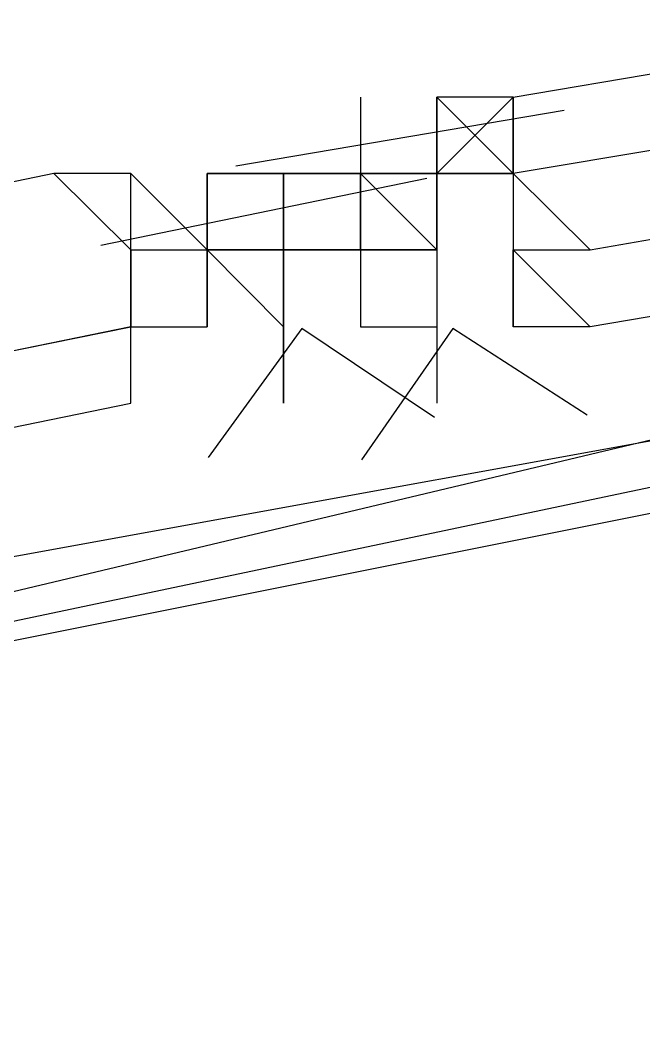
# Model space of a CAD drawing. Header units: feet. Extents: x -84 to 198, y -22 to 181.
# Drawn here: x 67.6074 to 67.7161, y 152.1226 to 152.2978 of the extents above; entities that cross this region are included whole.
import ezdxf

# ---------------------------------------------------------------- set-up
doc = ezdxf.new("R2010")
doc.units = ezdxf.units.FT
doc.layers.add('A-LINEA', color=7, linetype='CONTINUOUS')

msp = doc.modelspace()

# ---------------------------------------------------------------- linework, layer by layer
at = {"layer": 'A-LINEA'}
for p, q in [((67.6667, 152.2844), (67.6667, 152.2711)), ((67.6667, 152.2844), (67.6667, 152.2844)), ((67.6667, 152.2844), (67.6667, 152.2844)), ((67.6667, 152.2844), (67.6667, 152.2711)), ((67.6667, 152.2844), (67.6667, 152.2844)), ((67.6667, 152.2844), (67.6667, 152.2844)), ((67.68, 152.2844), (67.68, 152.2844)), ((67.68, 152.2844), (67.68, 152.2844)), ((67.68, 152.2711), (67.68, 152.2844)), ((67.6933, 152.2844), (67.68, 152.2844)), ((67.68, 152.2844), (67.6933, 152.2711)), ((67.68, 152.2844), (67.68, 152.2844)), ((67.68, 152.2844), (67.68, 152.2711)), ((67.68, 152.2844), (67.68, 152.2844)), ((67.68, 152.2844), (67.68, 152.2844)), ((67.68, 152.2844), (67.68, 152.2844)), ((67.68, 152.2844), (67.68, 152.2844)), ((67.68, 152.2711), (67.68, 152.2844)), ((67.6933, 152.2844), (67.68, 152.2844)), ((67.68, 152.2844), (67.6933, 152.2711)), ((67.68, 152.2844), (67.68, 152.2844)), ((67.68, 152.2844), (67.68, 152.2711)), ((67.68, 152.2844), (67.68, 152.2844)), ((67.68, 152.2844), (67.68, 152.2844)), ((67.6933, 152.2844), (67.6933, 152.2844)), ((67.6933, 152.2844), (67.6933, 152.2711)), ((67.6933, 152.2844), (67.6933, 152.2844)), ((67.6933, 152.2844), (67.6933, 152.2844)), ((67.6933, 152.2844), (67.6933, 152.2844)), ((67.6933, 152.2844), (67.6933, 152.2844)), ((67.6933, 152.2844), (67.6933, 152.2844)), ((67.6933, 152.2844), (67.6933, 152.2711)), ((67.6933, 152.2844), (67.6933, 152.2844)), ((67.6933, 152.2844), (67.6933, 152.2844)), ((67.6933, 152.2844), (67.6933, 152.2844)), ((67.6933, 152.2844), (67.6933, 152.2844)), ((67.645, 152.2724), (67.7022, 152.2821)), ((67.645, 152.2724), (67.7022, 152.2821)), ((67.6133, 152.2711), (67.6133, 152.2711)), ((67.6133, 152.2711), (67.6133, 152.2711)), ((67.6215, 152.2586), (67.6783, 152.2703)), ((67.6215, 152.2586), (67.6783, 152.2703)), ((67.6267, 152.2711), (67.6267, 152.2711)), ((67.6267, 152.2711), (67.6267, 152.2711)), ((67.6267, 152.2578), (67.6267, 152.2711)), ((67.6267, 152.2711), (67.6267, 152.2711)), ((67.6267, 152.2711), (67.6267, 152.2711)), ((67.6267, 152.2711), (67.6267, 152.2711)), ((67.6267, 152.2711), (67.6267, 152.2711)), ((67.6267, 152.2578), (67.6267, 152.2711)), ((67.6267, 152.2711), (67.6267, 152.2711)), ((67.6267, 152.2711), (67.64, 152.2578)), ((67.6267, 152.2711), (67.6267, 152.2711)), ((67.6267, 152.2711), (67.6267, 152.2711)), ((67.6267, 152.2711), (67.6267, 152.2711)), ((67.6267, 152.2711), (67.6267, 152.2711)), ((67.6267, 152.2711), (67.6267, 152.2711)), ((67.6267, 152.2711), (67.6267, 152.2711)), ((67.6267, 152.2711), (67.6267, 152.2711)), ((67.6267, 152.2711), (67.6267, 152.2711)), ((67.6267, 152.2711), (67.6267, 152.2711)), ((67.6267, 152.2711), (67.6267, 152.2711)), ((67.6267, 152.2578), (67.6267, 152.2711)), ((67.6267, 152.2711), (67.6267, 152.2711)), ((67.6267, 152.2711), (67.6267, 152.2711)), ((67.6267, 152.2711), (67.6267, 152.2711)), ((67.6267, 152.2711), (67.6267, 152.2711)), ((67.6267, 152.2578), (67.6267, 152.2711)), ((67.6267, 152.2711), (67.6267, 152.2711)), ((67.6267, 152.2711), (67.64, 152.2578)), ((67.6267, 152.2711), (67.6267, 152.2711)), ((67.6267, 152.2711), (67.6267, 152.2711)), ((67.6267, 152.2711), (67.6267, 152.2711)), ((67.6267, 152.2711), (67.6267, 152.2711)), ((67.6267, 152.2711), (67.6267, 152.2711)), ((67.6267, 152.2711), (67.6267, 152.2711)), ((67.6267, 152.2711), (67.6267, 152.2711)), ((67.6267, 152.2711), (67.6267, 152.2711)), ((67.6533, 152.2711), (67.64, 152.2711)), ((67.6533, 152.2711), (67.64, 152.2711)), ((67.6533, 152.2711), (67.64, 152.2711)), ((67.64, 152.2711), (67.64, 152.2711)), ((67.64, 152.2711), (67.64, 152.2711)), ((67.64, 152.2711), (67.64, 152.2711)), ((67.64, 152.2711), (67.6533, 152.2711)), ((67.64, 152.2711), (67.6533, 152.2711)), ((67.64, 152.2711), (67.64, 152.2711)), ((67.64, 152.2578), (67.64, 152.2711)), ((67.64, 152.2711), (67.64, 152.2711)), ((67.64, 152.2711), (67.64, 152.2711)), ((67.64, 152.2711), (67.64, 152.2711)), ((67.64, 152.2711), (67.64, 152.2711)), ((67.64, 152.2711), (67.64, 152.2711)), ((67.64, 152.2711), (67.64, 152.2711)), ((67.64, 152.2711), (67.64, 152.2711)), ((67.64, 152.2711), (67.6533, 152.2711)), ((67.64, 152.2711), (67.6533, 152.2711)), ((67.64, 152.2711), (67.64, 152.2711)), ((67.64, 152.2711), (67.64, 152.2711)), ((67.64, 152.2711), (67.64, 152.2711)), ((67.64, 152.2711), (67.64, 152.2711)), ((67.64, 152.2711), (67.64, 152.2711)), ((67.64, 152.2711), (67.64, 152.2711)), ((67.64, 152.2711), (67.64, 152.2578)), ((67.64, 152.2711), (67.64, 152.2578)), ((67.64, 152.2711), (67.64, 152.2711)), ((67.64, 152.2711), (67.64, 152.2711)), ((67.64, 152.2711), (67.64, 152.2711)), ((67.64, 152.2711), (67.64, 152.2578)), ((67.6533, 152.2711), (67.64, 152.2711)), ((67.6533, 152.2711), (67.64, 152.2711)), ((67.6533, 152.2711), (67.64, 152.2711)), ((67.6533, 152.2711), (67.64, 152.2711)), ((67.6533, 152.2711), (67.64, 152.2711)), ((67.6533, 152.2711), (67.64, 152.2711)), ((67.6533, 152.2711), (67.64, 152.2711)), ((67.64, 152.2711), (67.64, 152.2711)), ((67.64, 152.2711), (67.64, 152.2711)), ((67.64, 152.2711), (67.64, 152.2711)), ((67.64, 152.2711), (67.6533, 152.2711)), ((67.64, 152.2711), (67.6533, 152.2711)), ((67.64, 152.2711), (67.64, 152.2711)), ((67.64, 152.2578), (67.64, 152.2711)), ((67.64, 152.2711), (67.64, 152.2711)), ((67.64, 152.2711), (67.64, 152.2711)), ((67.64, 152.2711), (67.64, 152.2711)), ((67.64, 152.2711), (67.64, 152.2711)), ((67.64, 152.2711), (67.64, 152.2711)), ((67.64, 152.2711), (67.64, 152.2711)), ((67.64, 152.2711), (67.64, 152.2711)), ((67.64, 152.2711), (67.6533, 152.2711)), ((67.64, 152.2711), (67.6533, 152.2711)), ((67.64, 152.2711), (67.64, 152.2711)), ((67.64, 152.2711), (67.64, 152.2711)), ((67.64, 152.2711), (67.64, 152.2711)), ((67.64, 152.2711), (67.64, 152.2711)), ((67.64, 152.2711), (67.64, 152.2711)), ((67.64, 152.2711), (67.64, 152.2711)), ((67.64, 152.2711), (67.64, 152.2578)), ((67.64, 152.2711), (67.64, 152.2578)), ((67.64, 152.2711), (67.64, 152.2711)), ((67.64, 152.2711), (67.64, 152.2711)), ((67.64, 152.2711), (67.64, 152.2711)), ((67.64, 152.2711), (67.64, 152.2578)), ((67.6533, 152.2711), (67.64, 152.2711)), ((67.6533, 152.2711), (67.64, 152.2711)), ((67.6533, 152.2711), (67.64, 152.2711)), ((67.6533, 152.2711), (67.64, 152.2711)), ((67.6533, 152.2711), (67.6533, 152.2711)), ((67.6533, 152.2711), (67.6533, 152.2711)), ((67.6533, 152.2711), (67.6533, 152.2711)), ((67.6533, 152.2711), (67.6533, 152.2711)), ((67.6533, 152.2711), (67.6533, 152.2711)), ((67.6533, 152.2711), (67.6533, 152.2711)), ((67.6533, 152.2711), (67.6533, 152.2711)), ((67.6667, 152.2711), (67.6533, 152.2711)), ((67.6533, 152.2711), (67.6533, 152.2711)), ((67.6533, 152.2711), (67.6533, 152.2711)), ((67.6533, 152.2711), (67.6533, 152.2711)), ((67.6533, 152.2711), (67.6533, 152.2711)), ((67.6533, 152.2711), (67.6533, 152.2711)), ((67.6533, 152.2711), (67.6533, 152.2711)), ((67.6533, 152.2711), (67.6533, 152.2578)), ((67.6533, 152.2578), (67.6533, 152.2711)), ((67.6533, 152.2711), (67.6533, 152.2578)), ((67.6533, 152.2578), (67.6533, 152.2711)), ((67.6533, 152.2711), (67.6533, 152.2711)), ((67.6533, 152.2711), (67.6533, 152.2711)), ((67.6533, 152.2711), (67.6533, 152.2711)), ((67.6533, 152.2711), (67.6533, 152.2711)), ((67.6533, 152.2711), (67.6533, 152.2711)), ((67.6533, 152.2711), (67.6667, 152.2711)), ((67.6533, 152.2711), (67.6533, 152.2711)), ((67.6533, 152.2711), (67.6533, 152.2711)), ((67.6533, 152.2711), (67.6533, 152.2711)), ((67.6533, 152.2711), (67.6533, 152.2711)), ((67.6533, 152.2711), (67.6533, 152.2711)), ((67.6533, 152.2711), (67.6533, 152.2711)), ((67.6533, 152.2711), (67.6533, 152.2711)), ((67.6533, 152.2711), (67.6533, 152.2711)), ((67.6533, 152.2711), (67.6533, 152.2711)), ((67.6533, 152.2711), (67.6533, 152.2711)), ((67.6533, 152.2578), (67.6533, 152.2711)), ((67.6533, 152.2711), (67.6533, 152.2711)), ((67.6533, 152.2578), (67.6533, 152.2711)), ((67.6533, 152.2711), (67.6533, 152.2711)), ((67.6533, 152.2711), (67.6533, 152.2578)), ((67.6533, 152.2711), (67.6533, 152.2711)), ((67.6533, 152.2711), (67.6533, 152.2711)), ((67.6533, 152.2711), (67.6533, 152.2711)), ((67.6533, 152.2711), (67.6533, 152.2711)), ((67.6533, 152.2711), (67.6533, 152.2711)), ((67.6533, 152.2711), (67.6533, 152.2711)), ((67.6533, 152.2711), (67.6533, 152.2711)), ((67.6533, 152.2711), (67.6533, 152.2711)), ((67.6533, 152.2711), (67.6533, 152.2711)), ((67.6667, 152.2711), (67.6533, 152.2711)), ((67.6533, 152.2711), (67.6533, 152.2711)), ((67.6533, 152.2711), (67.6533, 152.2711)), ((67.6533, 152.2711), (67.6533, 152.2711)), ((67.6533, 152.2711), (67.6533, 152.2711)), ((67.6533, 152.2711), (67.6533, 152.2711)), ((67.6533, 152.2711), (67.6533, 152.2711)), ((67.6533, 152.2711), (67.6533, 152.2578)), ((67.6533, 152.2578), (67.6533, 152.2711)), ((67.6533, 152.2711), (67.6533, 152.2578)), ((67.6533, 152.2578), (67.6533, 152.2711)), ((67.6533, 152.2711), (67.6533, 152.2711)), ((67.6533, 152.2711), (67.6533, 152.2711)), ((67.6533, 152.2711), (67.6533, 152.2711)), ((67.6533, 152.2711), (67.6533, 152.2711)), ((67.6533, 152.2711), (67.6533, 152.2711)), ((67.6533, 152.2711), (67.6667, 152.2711)), ((67.6533, 152.2711), (67.6533, 152.2711)), ((67.6533, 152.2711), (67.6533, 152.2711)), ((67.6533, 152.2711), (67.6533, 152.2711)), ((67.6533, 152.2711), (67.6533, 152.2711)), ((67.6533, 152.2711), (67.6533, 152.2711)), ((67.6533, 152.2711), (67.6533, 152.2711)), ((67.6533, 152.2711), (67.6533, 152.2711)), ((67.6533, 152.2711), (67.6533, 152.2711)), ((67.6533, 152.2711), (67.6533, 152.2711)), ((67.6533, 152.2711), (67.6533, 152.2711)), ((67.6533, 152.2578), (67.6533, 152.2711)), ((67.6533, 152.2711), (67.6533, 152.2711)), ((67.6533, 152.2578), (67.6533, 152.2711)), ((67.6533, 152.2711), (67.6533, 152.2711)), ((67.6533, 152.2711), (67.6533, 152.2578)), ((67.6533, 152.2711), (67.6533, 152.2711)), ((67.6533, 152.2711), (67.6533, 152.2711)), ((67.6667, 152.2711), (67.6667, 152.2711)), ((67.6667, 152.2711), (67.6667, 152.2711)), ((67.6667, 152.2711), (67.6667, 152.2711)), ((67.6667, 152.2711), (67.6667, 152.2711)), ((67.6667, 152.2711), (67.6667, 152.2711)), ((67.6667, 152.2711), (67.6667, 152.2711)), ((67.68, 152.2578), (67.6667, 152.2711)), ((67.6667, 152.2711), (67.6667, 152.2711)), ((67.68, 152.2711), (67.6667, 152.2711)), ((67.6667, 152.2711), (67.6667, 152.2711)), ((67.6667, 152.2711), (67.6667, 152.2578)), ((67.6667, 152.2711), (67.6667, 152.2711)), ((67.6667, 152.2711), (67.6667, 152.2711)), ((67.6667, 152.2711), (67.6667, 152.2711)), ((67.6667, 152.2711), (67.6667, 152.2711)), ((67.6667, 152.2578), (67.6667, 152.2711)), ((67.6667, 152.2711), (67.6667, 152.2711)), ((67.6667, 152.2711), (67.6667, 152.2711)), ((67.6667, 152.2711), (67.6667, 152.2711)), ((67.68, 152.2711), (67.6667, 152.2711)), ((67.6667, 152.2711), (67.6667, 152.2711)), ((67.6667, 152.2711), (67.6667, 152.2578)), ((67.6667, 152.2711), (67.6667, 152.2711)), ((67.6667, 152.2711), (67.6667, 152.2711)), ((67.6667, 152.2711), (67.6667, 152.2711)), ((67.6667, 152.2711), (67.6667, 152.2711)), ((67.6667, 152.2711), (67.68, 152.2711)), ((67.6667, 152.2711), (67.6667, 152.2711)), ((67.6667, 152.2711), (67.6667, 152.2711)), ((67.6667, 152.2711), (67.6667, 152.2711)), ((67.6667, 152.2711), (67.6667, 152.2711)), ((67.6667, 152.2578), (67.6667, 152.2711)), ((67.6667, 152.2711), (67.6667, 152.2711)), ((67.6667, 152.2711), (67.6667, 152.2711)), ((67.6667, 152.2711), (67.6667, 152.2711)), ((67.6667, 152.2711), (67.6667, 152.2711)), ((67.6667, 152.2711), (67.6667, 152.2711)), ((67.6667, 152.2711), (67.6667, 152.2711)), ((67.6667, 152.2711), (67.6667, 152.2711)), ((67.6667, 152.2711), (67.6667, 152.2711)), ((67.6667, 152.2711), (67.6667, 152.2711)), ((67.6667, 152.2711), (67.6667, 152.2711)), ((67.6667, 152.2711), (67.6667, 152.2711)), ((67.6667, 152.2711), (67.6667, 152.2711)), ((67.6667, 152.2711), (67.6667, 152.2711)), ((67.6667, 152.2711), (67.6667, 152.2711)), ((67.6667, 152.2711), (67.6667, 152.2711)), ((67.6667, 152.2711), (67.6667, 152.2711)), ((67.6667, 152.2711), (67.6667, 152.2711)), ((67.6667, 152.2711), (67.6667, 152.2711)), ((67.6667, 152.2711), (67.6667, 152.2711)), ((67.6667, 152.2711), (67.6667, 152.2711)), ((67.6667, 152.2711), (67.6667, 152.2711)), ((67.6667, 152.2711), (67.6667, 152.2711)), ((67.6667, 152.2711), (67.6667, 152.2711)), ((67.6667, 152.2711), (67.6667, 152.2711)), ((67.6667, 152.2711), (67.6667, 152.2711)), ((67.6667, 152.2711), (67.6667, 152.2711)), ((67.6667, 152.2711), (67.6667, 152.2711)), ((67.6667, 152.2578), (67.6667, 152.2711)), ((67.6667, 152.2711), (67.6667, 152.2711)), ((67.6667, 152.2711), (67.6667, 152.2711)), ((67.6667, 152.2711), (67.6667, 152.2711)), ((67.6667, 152.2711), (67.6667, 152.2711)), ((67.6667, 152.2711), (67.6667, 152.2711)), ((67.6667, 152.2711), (67.6667, 152.2711)), ((67.68, 152.2578), (67.6667, 152.2711)), ((67.6667, 152.2711), (67.6667, 152.2711)), ((67.68, 152.2711), (67.6667, 152.2711)), ((67.6667, 152.2711), (67.6667, 152.2711)), ((67.6667, 152.2711), (67.6667, 152.2578)), ((67.6667, 152.2711), (67.6667, 152.2711)), ((67.6667, 152.2711), (67.6667, 152.2711)), ((67.6667, 152.2711), (67.6667, 152.2711)), ((67.6667, 152.2711), (67.6667, 152.2711)), ((67.6667, 152.2578), (67.6667, 152.2711)), ((67.6667, 152.2711), (67.6667, 152.2711)), ((67.6667, 152.2711), (67.6667, 152.2711)), ((67.6667, 152.2711), (67.6667, 152.2711)), ((67.68, 152.2711), (67.6667, 152.2711)), ((67.6667, 152.2711), (67.6667, 152.2711)), ((67.6667, 152.2711), (67.6667, 152.2578)), ((67.6667, 152.2711), (67.6667, 152.2711)), ((67.6667, 152.2711), (67.6667, 152.2711)), ((67.6667, 152.2711), (67.6667, 152.2711)), ((67.6667, 152.2711), (67.6667, 152.2711)), ((67.6667, 152.2711), (67.68, 152.2711)), ((67.6667, 152.2711), (67.6667, 152.2711)), ((67.6667, 152.2711), (67.6667, 152.2711)), ((67.6667, 152.2711), (67.6667, 152.2711)), ((67.6667, 152.2711), (67.6667, 152.2711)), ((67.6667, 152.2578), (67.6667, 152.2711)), ((67.6667, 152.2711), (67.6667, 152.2711)), ((67.6667, 152.2711), (67.6667, 152.2711)), ((67.6667, 152.2711), (67.6667, 152.2711)), ((67.6667, 152.2711), (67.6667, 152.2711)), ((67.6667, 152.2711), (67.6667, 152.2711)), ((67.6667, 152.2711), (67.6667, 152.2711)), ((67.6667, 152.2711), (67.6667, 152.2711)), ((67.6667, 152.2711), (67.6667, 152.2711)), ((67.6667, 152.2711), (67.6667, 152.2711)), ((67.6667, 152.2711), (67.6667, 152.2711)), ((67.6667, 152.2711), (67.6667, 152.2711)), ((67.6667, 152.2711), (67.6667, 152.2711)), ((67.6667, 152.2711), (67.6667, 152.2711)), ((67.6667, 152.2711), (67.6667, 152.2711)), ((67.6667, 152.2711), (67.6667, 152.2711)), ((67.6667, 152.2711), (67.6667, 152.2711)), ((67.6667, 152.2711), (67.6667, 152.2711)), ((67.6667, 152.2711), (67.6667, 152.2711)), ((67.6667, 152.2711), (67.6667, 152.2711)), ((67.6667, 152.2711), (67.6667, 152.2711)), ((67.6667, 152.2711), (67.6667, 152.2711)), ((67.6667, 152.2711), (67.6667, 152.2711)), ((67.6667, 152.2711), (67.6667, 152.2711)), ((67.6667, 152.2711), (67.6667, 152.2711)), ((67.6667, 152.2711), (67.6667, 152.2711)), ((67.6667, 152.2711), (67.6667, 152.2711)), ((67.6667, 152.2711), (67.6667, 152.2711)), ((67.6667, 152.2578), (67.6667, 152.2711)), ((67.6933, 152.2711), (67.68, 152.2711)), ((67.68, 152.2711), (67.68, 152.2711)), ((67.68, 152.2711), (67.68, 152.2711)), ((67.68, 152.2711), (67.68, 152.2711)), ((67.68, 152.2711), (67.68, 152.2711)), ((67.68, 152.2711), (67.68, 152.2711)), ((67.6933, 152.2711), (67.68, 152.2711)), ((67.68, 152.2711), (67.68, 152.2711)), ((67.68, 152.2711), (67.68, 152.2711)), ((67.68, 152.2711), (67.68, 152.2711)), ((67.68, 152.2711), (67.68, 152.2711)), ((67.68, 152.2711), (67.68, 152.2711)), ((67.68, 152.2711), (67.68, 152.2711)), ((67.68, 152.2711), (67.68, 152.2711)), ((67.68, 152.2711), (67.6933, 152.2711)), ((67.68, 152.2711), (67.68, 152.2711)), ((67.68, 152.2711), (67.68, 152.2711)), ((67.68, 152.2711), (67.6933, 152.2711)), ((67.68, 152.2711), (67.68, 152.2711)), ((67.68, 152.2711), (67.68, 152.2711)), ((67.68, 152.2711), (67.68, 152.2711)), ((67.68, 152.2711), (67.68, 152.2711)), ((67.68, 152.2711), (67.68, 152.2711)), ((67.68, 152.2711), (67.68, 152.2711)), ((67.68, 152.2711), (67.68, 152.2711)), ((67.68, 152.2711), (67.68, 152.2711)), ((67.68, 152.2711), (67.68, 152.2711)), ((67.68, 152.2711), (67.68, 152.2711)), ((67.68, 152.2711), (67.68, 152.2711)), ((67.68, 152.2711), (67.68, 152.2711)), ((67.68, 152.2711), (67.68, 152.2711)), ((67.68, 152.2711), (67.68, 152.2711)), ((67.68, 152.2578), (67.68, 152.2711)), ((67.6933, 152.2711), (67.68, 152.2711)), ((67.68, 152.2711), (67.68, 152.2711)), ((67.68, 152.2711), (67.68, 152.2711)), ((67.68, 152.2711), (67.68, 152.2711)), ((67.68, 152.2711), (67.68, 152.2711)), ((67.68, 152.2711), (67.68, 152.2711)), ((67.6933, 152.2711), (67.68, 152.2711)), ((67.68, 152.2711), (67.68, 152.2711)), ((67.68, 152.2711), (67.68, 152.2711)), ((67.68, 152.2711), (67.68, 152.2711)), ((67.68, 152.2711), (67.68, 152.2711)), ((67.68, 152.2711), (67.68, 152.2711)), ((67.68, 152.2711), (67.68, 152.2711)), ((67.68, 152.2711), (67.68, 152.2711)), ((67.68, 152.2711), (67.6933, 152.2711)), ((67.68, 152.2711), (67.68, 152.2711)), ((67.68, 152.2711), (67.68, 152.2711)), ((67.68, 152.2711), (67.6933, 152.2711)), ((67.68, 152.2711), (67.68, 152.2711)), ((67.68, 152.2711), (67.68, 152.2711)), ((67.68, 152.2711), (67.68, 152.2711)), ((67.68, 152.2711), (67.68, 152.2711)), ((67.68, 152.2711), (67.68, 152.2711)), ((67.68, 152.2711), (67.68, 152.2711)), ((67.68, 152.2711), (67.68, 152.2711)), ((67.68, 152.2711), (67.68, 152.2711)), ((67.68, 152.2711), (67.68, 152.2711)), ((67.68, 152.2711), (67.68, 152.2711)), ((67.68, 152.2711), (67.68, 152.2711)), ((67.68, 152.2711), (67.68, 152.2711)), ((67.68, 152.2711), (67.68, 152.2711)), ((67.68, 152.2711), (67.68, 152.2711)), ((67.68, 152.2578), (67.68, 152.2711)), ((67.6933, 152.2711), (67.6933, 152.2711)), ((67.6933, 152.2711), (67.6933, 152.2711)), ((67.6933, 152.2711), (67.6933, 152.2711)), ((67.6933, 152.2711), (67.6933, 152.2711)), ((67.6933, 152.2711), (67.6933, 152.2711)), ((67.6933, 152.2711), (67.6933, 152.2711)), ((67.6933, 152.2711), (67.6933, 152.2711)), ((67.6933, 152.2711), (67.6933, 152.2711)), ((67.6933, 152.2711), (67.6933, 152.2711)), ((67.6933, 152.2711), (67.6933, 152.2711)), ((67.6933, 152.2711), (67.6933, 152.2711)), ((67.6933, 152.2711), (67.6933, 152.2711)), ((67.6933, 152.2711), (67.6933, 152.2578)), ((67.6933, 152.2711), (67.6933, 152.2711)), ((67.6933, 152.2711), (67.6933, 152.2711)), ((67.6933, 152.2711), (67.6933, 152.2711)), ((67.6933, 152.2711), (67.6933, 152.2711)), ((67.6933, 152.2711), (67.6933, 152.2711)), ((67.6933, 152.2711), (67.6933, 152.2711)), ((67.6933, 152.2711), (67.6933, 152.2711)), ((67.6933, 152.2711), (67.6933, 152.2711)), ((67.6933, 152.2711), (67.6933, 152.2711)), ((67.6933, 152.2711), (67.6933, 152.2711)), ((67.6933, 152.2711), (67.6933, 152.2711)), ((67.6933, 152.2711), (67.6933, 152.2711)), ((67.6933, 152.2711), (67.6933, 152.2711)), ((67.6933, 152.2711), (67.6933, 152.2711)), ((67.6933, 152.2711), (67.6933, 152.2711)), ((67.6933, 152.2711), (67.6933, 152.2711)), ((67.6933, 152.2711), (67.6933, 152.2711)), ((67.6933, 152.2711), (67.6933, 152.2711)), ((67.6933, 152.2711), (67.6933, 152.2711)), ((67.6933, 152.2711), (67.6933, 152.2711)), ((67.6933, 152.2711), (67.6933, 152.2578)), ((67.6933, 152.2711), (67.6933, 152.2711)), ((67.6933, 152.2711), (67.6933, 152.2711)), ((67.6933, 152.2711), (67.6933, 152.2711)), ((67.6933, 152.2711), (67.6933, 152.2711)), ((67.6933, 152.2711), (67.6933, 152.2711)), ((67.6933, 152.2711), (67.6933, 152.2711)), ((67.6933, 152.2711), (67.6933, 152.2711)), ((67.6933, 152.2711), (67.6933, 152.2711)), ((67.6267, 152.2578), (67.6267, 152.2578)), ((67.6267, 152.2578), (67.6267, 152.2578)), ((67.6267, 152.2578), (67.6267, 152.2578)), ((67.6267, 152.2578), (67.6267, 152.2578)), ((67.6267, 152.2578), (67.6267, 152.2578)), ((67.6267, 152.2578), (67.6267, 152.2578)), ((67.6267, 152.2578), (67.6267, 152.2578)), ((67.6267, 152.2578), (67.64, 152.2578)), ((67.6267, 152.2578), (67.6267, 152.2578)), ((67.6267, 152.2578), (67.64, 152.2578)), ((67.6267, 152.2578), (67.6267, 152.2578)), ((67.6267, 152.2578), (67.6267, 152.2578)), ((67.6267, 152.2578), (67.6267, 152.2578)), ((67.6267, 152.2578), (67.6267, 152.2578)), ((67.6267, 152.2578), (67.6267, 152.2578)), ((67.6267, 152.2578), (67.6267, 152.2578)), ((67.6267, 152.2578), (67.6267, 152.2578)), ((67.6267, 152.2578), (67.6267, 152.2578)), ((67.6267, 152.2578), (67.6267, 152.2578)), ((67.6267, 152.2578), (67.6267, 152.2444)), ((67.6267, 152.2578), (67.6267, 152.2444)), ((67.6267, 152.2578), (67.6267, 152.2578)), ((67.6267, 152.2578), (67.6267, 152.2578)), ((67.6267, 152.2578), (67.6267, 152.2578)), ((67.6267, 152.2578), (67.6267, 152.2578)), ((67.6267, 152.2578), (67.6267, 152.2578)), ((67.6267, 152.2578), (67.6267, 152.2578)), ((67.6267, 152.2578), (67.6267, 152.2578)), ((67.6267, 152.2578), (67.6267, 152.2578)), ((67.6267, 152.2578), (67.6267, 152.2578)), ((67.6267, 152.2578), (67.6267, 152.2578)), ((67.6267, 152.2578), (67.6267, 152.2578)), ((67.6267, 152.2578), (67.6267, 152.2578)), ((67.6267, 152.2578), (67.6267, 152.2578)), ((67.6267, 152.2578), (67.6267, 152.2578)), ((67.6267, 152.2578), (67.64, 152.2578)), ((67.6267, 152.2578), (67.6267, 152.2578)), ((67.6267, 152.2578), (67.64, 152.2578)), ((67.6267, 152.2578), (67.6267, 152.2578)), ((67.6267, 152.2578), (67.6267, 152.2578)), ((67.6267, 152.2578), (67.6267, 152.2578)), ((67.6267, 152.2578), (67.6267, 152.2578)), ((67.6267, 152.2578), (67.6267, 152.2578)), ((67.6267, 152.2578), (67.6267, 152.2578)), ((67.6267, 152.2578), (67.6267, 152.2578)), ((67.6267, 152.2578), (67.6267, 152.2578)), ((67.6267, 152.2578), (67.6267, 152.2578)), ((67.6267, 152.2578), (67.6267, 152.2444)), ((67.6267, 152.2578), (67.6267, 152.2444)), ((67.6267, 152.2578), (67.6267, 152.2578)), ((67.6267, 152.2578), (67.6267, 152.2578)), ((67.6267, 152.2578), (67.6267, 152.2578)), ((67.6267, 152.2578), (67.6267, 152.2578)), ((67.6267, 152.2578), (67.6267, 152.2578)), ((67.6267, 152.2578), (67.6267, 152.2578)), ((67.6267, 152.2578), (67.6267, 152.2578)), ((67.64, 152.2578), (67.64, 152.2578)), ((67.64, 152.2578), (67.64, 152.2578)), ((67.64, 152.2578), (67.64, 152.2578)), ((67.64, 152.2578), (67.64, 152.2578)), ((67.64, 152.2578), (67.64, 152.2578)), ((67.6533, 152.2578), (67.64, 152.2578)), ((67.64, 152.2578), (67.64, 152.2578)), ((67.64, 152.2578), (67.64, 152.2578)), ((67.64, 152.2578), (67.64, 152.2578)), ((67.6533, 152.2578), (67.64, 152.2578)), ((67.64, 152.2578), (67.64, 152.2578)), ((67.64, 152.2578), (67.64, 152.2578)), ((67.64, 152.2578), (67.64, 152.2578)), ((67.64, 152.2578), (67.6533, 152.2578)), ((67.64, 152.2444), (67.64, 152.2578)), ((67.64, 152.2578), (67.64, 152.2578)), ((67.64, 152.2578), (67.64, 152.2578)), ((67.64, 152.2578), (67.64, 152.2578)), ((67.64, 152.2578), (67.64, 152.2578)), ((67.64, 152.2578), (67.64, 152.2444)), ((67.64, 152.2578), (67.6533, 152.2578)), ((67.64, 152.2578), (67.64, 152.2578)), ((67.64, 152.2578), (67.64, 152.2578)), ((67.64, 152.2444), (67.64, 152.2578)), ((67.64, 152.2578), (67.64, 152.2578)), ((67.64, 152.2578), (67.64, 152.2578)), ((67.64, 152.2578), (67.6533, 152.2578)), ((67.64, 152.2578), (67.64, 152.2578)), ((67.64, 152.2578), (67.64, 152.2578)), ((67.64, 152.2578), (67.64, 152.2578)), ((67.64, 152.2578), (67.64, 152.2578)), ((67.64, 152.2578), (67.64, 152.2578)), ((67.64, 152.2444), (67.64, 152.2578)), ((67.64, 152.2578), (67.64, 152.2578)), ((67.64, 152.2578), (67.64, 152.2578)), ((67.64, 152.2578), (67.64, 152.2578)), ((67.64, 152.2578), (67.64, 152.2578)), ((67.64, 152.2578), (67.64, 152.2578)), ((67.64, 152.2578), (67.64, 152.2578)), ((67.64, 152.2578), (67.64, 152.2578)), ((67.64, 152.2578), (67.64, 152.2578)), ((67.64, 152.2578), (67.64, 152.2578)), ((67.6533, 152.2578), (67.64, 152.2578)), ((67.64, 152.2578), (67.64, 152.2578)), ((67.64, 152.2578), (67.64, 152.2578)), ((67.64, 152.2578), (67.64, 152.2578)), ((67.6533, 152.2578), (67.64, 152.2578)), ((67.64, 152.2578), (67.64, 152.2578)), ((67.64, 152.2578), (67.64, 152.2578)), ((67.64, 152.2578), (67.64, 152.2578)), ((67.64, 152.2578), (67.6533, 152.2578)), ((67.64, 152.2444), (67.64, 152.2578)), ((67.64, 152.2578), (67.64, 152.2578)), ((67.64, 152.2578), (67.64, 152.2578)), ((67.64, 152.2578), (67.64, 152.2578)), ((67.64, 152.2578), (67.64, 152.2578)), ((67.64, 152.2578), (67.64, 152.2444)), ((67.64, 152.2578), (67.6533, 152.2578)), ((67.64, 152.2578), (67.64, 152.2578)), ((67.64, 152.2578), (67.64, 152.2578)), ((67.64, 152.2444), (67.64, 152.2578)), ((67.64, 152.2578), (67.64, 152.2578)), ((67.64, 152.2578), (67.64, 152.2578)), ((67.64, 152.2578), (67.6533, 152.2578)), ((67.64, 152.2578), (67.64, 152.2578)), ((67.64, 152.2578), (67.64, 152.2578)), ((67.64, 152.2578), (67.64, 152.2578)), ((67.64, 152.2578), (67.64, 152.2578)), ((67.64, 152.2578), (67.64, 152.2578)), ((67.64, 152.2444), (67.64, 152.2578)), ((67.64, 152.2578), (67.64, 152.2578)), ((67.64, 152.2578), (67.64, 152.2578)), ((67.64, 152.2578), (67.64, 152.2578)), ((67.64, 152.2578), (67.64, 152.2578)), ((67.6533, 152.2444), (67.6533, 152.2578)), ((67.6533, 152.2578), (67.6533, 152.2578)), ((67.6533, 152.2578), (67.6533, 152.2578)), ((67.6533, 152.2578), (67.6533, 152.2578)), ((67.6533, 152.2578), (67.6533, 152.2578)), ((67.6533, 152.2578), (67.6533, 152.2578)), ((67.6533, 152.2578), (67.6533, 152.2578)), ((67.6667, 152.2578), (67.6533, 152.2578)), ((67.6533, 152.2578), (67.6533, 152.2444)), ((67.6533, 152.2578), (67.6533, 152.2578)), ((67.6533, 152.2578), (67.6533, 152.2578)), ((67.6533, 152.2578), (67.6533, 152.2578)), ((67.6533, 152.2578), (67.6533, 152.2578)), ((67.6533, 152.2578), (67.6533, 152.2578)), ((67.6533, 152.2578), (67.6533, 152.2578)), ((67.6533, 152.2578), (67.6533, 152.2578)), ((67.6533, 152.2578), (67.6533, 152.2578)), ((67.6533, 152.2578), (67.6533, 152.2578)), ((67.6533, 152.2578), (67.6533, 152.2578)), ((67.6533, 152.2578), (67.6533, 152.2578)), ((67.6533, 152.2578), (67.6533, 152.2578)), ((67.6533, 152.2578), (67.6533, 152.2578)), ((67.6533, 152.2578), (67.6533, 152.2578)), ((67.6533, 152.2578), (67.6533, 152.2578)), ((67.6533, 152.2578), (67.6533, 152.2578)), ((67.6533, 152.2578), (67.6533, 152.2578)), ((67.6533, 152.2578), (67.6533, 152.2578)), ((67.6533, 152.2578), (67.6533, 152.2578)), ((67.6533, 152.2578), (67.6533, 152.2578)), ((67.6533, 152.2578), (67.6533, 152.2578)), ((67.6533, 152.2578), (67.6533, 152.2578)), ((67.6533, 152.2578), (67.6533, 152.2578)), ((67.6533, 152.2578), (67.6533, 152.2578)), ((67.6533, 152.2578), (67.6533, 152.2578)), ((67.6533, 152.2578), (67.6533, 152.2578)), ((67.6533, 152.2578), (67.6667, 152.2578)), ((67.6533, 152.2578), (67.6533, 152.2578)), ((67.6533, 152.2578), (67.6533, 152.2578)), ((67.6533, 152.2578), (67.6533, 152.2578)), ((67.6533, 152.2578), (67.6533, 152.2578)), ((67.6533, 152.2578), (67.6667, 152.2578)), ((67.6533, 152.2578), (67.6533, 152.2578)), ((67.6533, 152.2578), (67.6533, 152.2578)), ((67.6533, 152.2578), (67.6533, 152.2578)), ((67.6533, 152.2578), (67.6533, 152.2578)), ((67.6533, 152.2578), (67.6533, 152.2578)), ((67.6533, 152.2578), (67.6533, 152.2578)), ((67.6533, 152.2444), (67.6533, 152.2578)), ((67.6533, 152.2578), (67.6533, 152.2578)), ((67.6533, 152.2578), (67.6533, 152.2578)), ((67.6533, 152.2578), (67.6533, 152.2578)), ((67.6533, 152.2578), (67.6533, 152.2578)), ((67.6533, 152.2578), (67.6533, 152.2578)), ((67.6533, 152.2578), (67.6533, 152.2578)), ((67.6667, 152.2578), (67.6533, 152.2578)), ((67.6533, 152.2578), (67.6533, 152.2444)), ((67.6533, 152.2578), (67.6533, 152.2578)), ((67.6533, 152.2578), (67.6533, 152.2578)), ((67.6533, 152.2578), (67.6533, 152.2578)), ((67.6533, 152.2578), (67.6533, 152.2578)), ((67.6533, 152.2578), (67.6533, 152.2578)), ((67.6533, 152.2578), (67.6533, 152.2578)), ((67.6533, 152.2578), (67.6533, 152.2578)), ((67.6533, 152.2578), (67.6533, 152.2578)), ((67.6533, 152.2578), (67.6533, 152.2578)), ((67.6533, 152.2578), (67.6533, 152.2578)), ((67.6533, 152.2578), (67.6533, 152.2578)), ((67.6533, 152.2578), (67.6533, 152.2578)), ((67.6533, 152.2578), (67.6533, 152.2578)), ((67.6533, 152.2578), (67.6533, 152.2578)), ((67.6533, 152.2578), (67.6533, 152.2578)), ((67.6533, 152.2578), (67.6533, 152.2578)), ((67.6533, 152.2578), (67.6533, 152.2578)), ((67.6533, 152.2578), (67.6533, 152.2578)), ((67.6533, 152.2578), (67.6533, 152.2578)), ((67.6533, 152.2578), (67.6533, 152.2578)), ((67.6533, 152.2578), (67.6533, 152.2578)), ((67.6533, 152.2578), (67.6533, 152.2578)), ((67.6533, 152.2578), (67.6533, 152.2578)), ((67.6533, 152.2578), (67.6533, 152.2578)), ((67.6533, 152.2578), (67.6533, 152.2578)), ((67.6533, 152.2578), (67.6533, 152.2578)), ((67.6533, 152.2578), (67.6667, 152.2578)), ((67.6533, 152.2578), (67.6533, 152.2578)), ((67.6533, 152.2578), (67.6533, 152.2578)), ((67.6533, 152.2578), (67.6533, 152.2578)), ((67.6533, 152.2578), (67.6533, 152.2578)), ((67.6533, 152.2578), (67.6667, 152.2578)), ((67.6533, 152.2578), (67.6533, 152.2578)), ((67.6533, 152.2578), (67.6533, 152.2578)), ((67.6533, 152.2578), (67.6533, 152.2578)), ((67.6533, 152.2578), (67.6533, 152.2578)), ((67.6533, 152.2578), (67.6533, 152.2578)), ((67.6533, 152.2578), (67.6533, 152.2578)), ((67.6667, 152.2578), (67.6667, 152.2578)), ((67.6667, 152.2578), (67.6667, 152.2578)), ((67.68, 152.2578), (67.6667, 152.2578)), ((67.6667, 152.2578), (67.6667, 152.2578)), ((67.6667, 152.2578), (67.6667, 152.2578)), ((67.6667, 152.2578), (67.6667, 152.2578)), ((67.6667, 152.2578), (67.6667, 152.2578)), ((67.6667, 152.2578), (67.6667, 152.2578)), ((67.6667, 152.2578), (67.6667, 152.2578)), ((67.6667, 152.2578), (67.6667, 152.2578)), ((67.6667, 152.2578), (67.6667, 152.2578)), ((67.6667, 152.2578), (67.6667, 152.2578)), ((67.6667, 152.2578), (67.6667, 152.2578)), ((67.6667, 152.2578), (67.6667, 152.2578)), ((67.6667, 152.2578), (67.6667, 152.2578)), ((67.6667, 152.2578), (67.6667, 152.2578)), ((67.6667, 152.2578), (67.6667, 152.2578)), ((67.6667, 152.2578), (67.6667, 152.2578)), ((67.6667, 152.2578), (67.6667, 152.2578)), ((67.6667, 152.2578), (67.6667, 152.2578)), ((67.6667, 152.2578), (67.6667, 152.2578)), ((67.6667, 152.2578), (67.6667, 152.2578)), ((67.6667, 152.2578), (67.6667, 152.2578)), ((67.6667, 152.2578), (67.6667, 152.2578)), ((67.6667, 152.2578), (67.6667, 152.2578)), ((67.6667, 152.2578), (67.6667, 152.2578)), ((67.6667, 152.2578), (67.6667, 152.2578)), ((67.68, 152.2578), (67.6667, 152.2578)), ((67.6667, 152.2578), (67.6667, 152.2578)), ((67.6667, 152.2578), (67.6667, 152.2578)), ((67.6667, 152.2578), (67.6667, 152.2444)), ((67.6667, 152.2578), (67.68, 152.2578)), ((67.6667, 152.2578), (67.6667, 152.2578)), ((67.6667, 152.2578), (67.6667, 152.2578)), ((67.6667, 152.2578), (67.6667, 152.2578)), ((67.6667, 152.2578), (67.6667, 152.2578)), ((67.6667, 152.2578), (67.6667, 152.2578)), ((67.6667, 152.2578), (67.6667, 152.2578)), ((67.6667, 152.2578), (67.6667, 152.2578)), ((67.6667, 152.2578), (67.6667, 152.2578)), ((67.6667, 152.2578), (67.6667, 152.2578)), ((67.6667, 152.2578), (67.6667, 152.2578)), ((67.6667, 152.2578), (67.6667, 152.2578)), ((67.6667, 152.2578), (67.6667, 152.2578)), ((67.6667, 152.2578), (67.6667, 152.2578)), ((67.6667, 152.2578), (67.6667, 152.2578)), ((67.6667, 152.2578), (67.6667, 152.2578)), ((67.6667, 152.2578), (67.6667, 152.2578)), ((67.68, 152.2578), (67.6667, 152.2578)), ((67.6667, 152.2578), (67.6667, 152.2578)), ((67.6667, 152.2578), (67.6667, 152.2578)), ((67.6667, 152.2578), (67.6667, 152.2578)), ((67.6667, 152.2578), (67.6667, 152.2578)), ((67.6667, 152.2578), (67.6667, 152.2578)), ((67.6667, 152.2578), (67.6667, 152.2578)), ((67.6667, 152.2578), (67.6667, 152.2578)), ((67.6667, 152.2578), (67.6667, 152.2578)), ((67.6667, 152.2578), (67.6667, 152.2578)), ((67.6667, 152.2578), (67.6667, 152.2578)), ((67.6667, 152.2578), (67.6667, 152.2578)), ((67.6667, 152.2578), (67.6667, 152.2578)), ((67.6667, 152.2578), (67.6667, 152.2578)), ((67.6667, 152.2578), (67.6667, 152.2578)), ((67.6667, 152.2578), (67.6667, 152.2578)), ((67.6667, 152.2578), (67.6667, 152.2578)), ((67.6667, 152.2578), (67.6667, 152.2578)), ((67.6667, 152.2578), (67.6667, 152.2578)), ((67.6667, 152.2578), (67.6667, 152.2578)), ((67.6667, 152.2578), (67.6667, 152.2578)), ((67.6667, 152.2578), (67.6667, 152.2578)), ((67.6667, 152.2578), (67.6667, 152.2578)), ((67.6667, 152.2578), (67.6667, 152.2578)), ((67.6667, 152.2578), (67.6667, 152.2578)), ((67.68, 152.2578), (67.6667, 152.2578)), ((67.6667, 152.2578), (67.6667, 152.2578)), ((67.6667, 152.2578), (67.6667, 152.2578)), ((67.6667, 152.2578), (67.6667, 152.2444)), ((67.6667, 152.2578), (67.68, 152.2578)), ((67.6667, 152.2578), (67.6667, 152.2578)), ((67.6667, 152.2578), (67.6667, 152.2578)), ((67.6667, 152.2578), (67.6667, 152.2578)), ((67.6667, 152.2578), (67.6667, 152.2578)), ((67.6667, 152.2578), (67.6667, 152.2578)), ((67.6667, 152.2578), (67.6667, 152.2578)), ((67.6667, 152.2578), (67.6667, 152.2578)), ((67.6667, 152.2578), (67.6667, 152.2578)), ((67.6667, 152.2578), (67.6667, 152.2578)), ((67.6667, 152.2578), (67.6667, 152.2578)), ((67.6667, 152.2578), (67.6667, 152.2578)), ((67.6667, 152.2578), (67.6667, 152.2578)), ((67.6667, 152.2578), (67.6667, 152.2578)), ((67.6667, 152.2578), (67.6667, 152.2578)), ((67.68, 152.2578), (67.68, 152.2578)), ((67.68, 152.2578), (67.68, 152.2578)), ((67.68, 152.2578), (67.68, 152.2578)), ((67.68, 152.2578), (67.68, 152.2578)), ((67.68, 152.2578), (67.68, 152.2578)), ((67.68, 152.2578), (67.68, 152.2578)), ((67.68, 152.2578), (67.68, 152.2578)), ((67.68, 152.2578), (67.68, 152.2578)), ((67.68, 152.2578), (67.68, 152.2578)), ((67.68, 152.2578), (67.68, 152.2578)), ((67.68, 152.2578), (67.68, 152.2578)), ((67.68, 152.2578), (67.68, 152.2578)), ((67.68, 152.2578), (67.68, 152.2578)), ((67.68, 152.2578), (67.68, 152.2578)), ((67.68, 152.2578), (67.68, 152.2578)), ((67.68, 152.2578), (67.68, 152.2578)), ((67.68, 152.2578), (67.68, 152.2578)), ((67.68, 152.2578), (67.68, 152.2578)), ((67.68, 152.2578), (67.68, 152.2578)), ((67.68, 152.2578), (67.68, 152.2578)), ((67.68, 152.2578), (67.68, 152.2578)), ((67.68, 152.2578), (67.68, 152.2578)), ((67.68, 152.2578), (67.68, 152.2578)), ((67.68, 152.2578), (67.68, 152.2578)), ((67.68, 152.2578), (67.68, 152.2578)), ((67.68, 152.2578), (67.68, 152.2578)), ((67.68, 152.2578), (67.68, 152.2578)), ((67.68, 152.2578), (67.68, 152.2578)), ((67.68, 152.2578), (67.68, 152.2578)), ((67.68, 152.2578), (67.68, 152.2578)), ((67.68, 152.2578), (67.68, 152.2578)), ((67.68, 152.2578), (67.68, 152.2578)), ((67.68, 152.2578), (67.68, 152.2578)), ((67.68, 152.2578), (67.68, 152.2578)), ((67.68, 152.2578), (67.68, 152.2444)), ((67.68, 152.2578), (67.68, 152.2578)), ((67.68, 152.2578), (67.68, 152.2578)), ((67.68, 152.2578), (67.68, 152.2578)), ((67.68, 152.2578), (67.68, 152.2578)), ((67.68, 152.2578), (67.68, 152.2578)), ((67.68, 152.2578), (67.68, 152.2578)), ((67.68, 152.2578), (67.68, 152.2578)), ((67.68, 152.2578), (67.68, 152.2578)), ((67.68, 152.2578), (67.68, 152.2578)), ((67.68, 152.2578), (67.68, 152.2578)), ((67.68, 152.2578), (67.68, 152.2578)), ((67.68, 152.2578), (67.68, 152.2578)), ((67.68, 152.2578), (67.68, 152.2578)), ((67.68, 152.2578), (67.68, 152.2578)), ((67.68, 152.2578), (67.68, 152.2578)), ((67.68, 152.2578), (67.68, 152.2578)), ((67.68, 152.2578), (67.68, 152.2578)), ((67.68, 152.2578), (67.68, 152.2578)), ((67.68, 152.2578), (67.68, 152.2578)), ((67.68, 152.2578), (67.68, 152.2578)), ((67.68, 152.2578), (67.68, 152.2578)), ((67.68, 152.2578), (67.68, 152.2578)), ((67.68, 152.2578), (67.68, 152.2578)), ((67.68, 152.2578), (67.68, 152.2578)), ((67.68, 152.2578), (67.68, 152.2578)), ((67.68, 152.2578), (67.68, 152.2578)), ((67.68, 152.2578), (67.68, 152.2578)), ((67.68, 152.2578), (67.68, 152.2578)), ((67.68, 152.2578), (67.68, 152.2578)), ((67.68, 152.2578), (67.68, 152.2578)), ((67.68, 152.2578), (67.68, 152.2578)), ((67.68, 152.2578), (67.68, 152.2578)), ((67.68, 152.2578), (67.68, 152.2578)), ((67.68, 152.2578), (67.68, 152.2578)), ((67.68, 152.2578), (67.68, 152.2578)), ((67.68, 152.2578), (67.68, 152.2578)), ((67.68, 152.2578), (67.68, 152.2444)), ((67.68, 152.2578), (67.68, 152.2578)), ((67.68, 152.2578), (67.68, 152.2578)), ((67.6933, 152.2578), (67.6933, 152.2578)), ((67.6933, 152.2578), (67.6933, 152.2578)), ((67.6933, 152.2578), (67.6933, 152.2578)), ((67.6933, 152.2578), (67.6933, 152.2578)), ((67.6933, 152.2578), (67.6933, 152.2578)), ((67.6933, 152.2578), (67.6933, 152.2578)), ((67.6933, 152.2444), (67.6933, 152.2578)), ((67.6933, 152.2578), (67.6933, 152.2578)), ((67.6933, 152.2578), (67.6933, 152.2578)), ((67.6933, 152.2578), (67.6933, 152.2578)), ((67.6933, 152.2578), (67.6933, 152.2578)), ((67.6933, 152.2444), (67.6933, 152.2578)), ((67.6933, 152.2578), (67.6933, 152.2578)), ((67.6933, 152.2578), (67.6933, 152.2578)), ((67.6933, 152.2578), (67.6933, 152.2578)), ((67.6933, 152.2578), (67.6933, 152.2578)), ((67.6933, 152.2578), (67.6933, 152.2578)), ((67.6933, 152.2578), (67.6933, 152.2578)), ((67.6933, 152.2578), (67.6933, 152.2578)), ((67.6933, 152.2578), (67.6933, 152.2578)), ((67.6933, 152.2578), (67.6933, 152.2578)), ((67.6933, 152.2578), (67.6933, 152.2578)), ((67.6933, 152.2578), (67.6933, 152.2578)), ((67.6933, 152.2578), (67.6933, 152.2578)), ((67.6933, 152.2578), (67.6933, 152.2578)), ((67.6933, 152.2578), (67.6933, 152.2578)), ((67.6933, 152.2578), (67.6933, 152.2578)), ((67.6933, 152.2578), (67.6933, 152.2578)), ((67.6933, 152.2444), (67.6933, 152.2578)), ((67.6933, 152.2578), (67.6933, 152.2578)), ((67.6933, 152.2578), (67.6933, 152.2578)), ((67.6933, 152.2578), (67.6933, 152.2578)), ((67.6933, 152.2578), (67.6933, 152.2578)), ((67.6933, 152.2444), (67.6933, 152.2578)), ((67.6933, 152.2578), (67.6933, 152.2578)), ((67.6933, 152.2578), (67.6933, 152.2578)), ((67.6933, 152.2578), (67.6933, 152.2578)), ((67.6933, 152.2578), (67.6933, 152.2578)), ((67.6933, 152.2578), (67.6933, 152.2578)), ((67.6933, 152.2578), (67.6933, 152.2578)), ((67.6933, 152.2578), (67.6933, 152.2578)), ((67.6933, 152.2578), (67.6933, 152.2578)), ((67.6933, 152.2578), (67.6933, 152.2578)), ((67.6933, 152.2578), (67.6933, 152.2578)), ((67.6267, 152.2311), (67.6267, 152.2444)), ((67.6267, 152.2444), (67.6267, 152.2444)), ((67.6267, 152.2444), (67.64, 152.2444)), ((67.6267, 152.2444), (67.6267, 152.2444)), ((67.6267, 152.2444), (67.6267, 152.2444)), ((67.6267, 152.2444), (67.6267, 152.2444)), ((67.6267, 152.2444), (67.64, 152.2444)), ((67.6267, 152.2444), (67.6267, 152.2444)), ((67.6267, 152.2444), (67.6267, 152.2444)), ((67.6267, 152.2444), (67.6267, 152.2444)), ((67.6267, 152.2444), (67.6267, 152.2444)), ((67.6267, 152.2311), (67.6267, 152.2444)), ((67.6267, 152.2444), (67.6267, 152.2444)), ((67.6267, 152.2444), (67.6267, 152.2444)), ((67.6267, 152.2444), (67.6267, 152.2444)), ((67.6267, 152.2444), (67.6267, 152.2444)), ((67.6267, 152.2444), (67.6267, 152.2444)), ((67.6267, 152.2444), (67.6267, 152.2444)), ((67.6267, 152.2311), (67.6267, 152.2444)), ((67.6267, 152.2444), (67.6267, 152.2444)), ((67.6267, 152.2444), (67.64, 152.2444)), ((67.6267, 152.2444), (67.6267, 152.2444)), ((67.6267, 152.2444), (67.6267, 152.2444)), ((67.6267, 152.2444), (67.6267, 152.2444)), ((67.6267, 152.2444), (67.64, 152.2444)), ((67.6267, 152.2444), (67.6267, 152.2444)), ((67.6267, 152.2444), (67.6267, 152.2444)), ((67.6267, 152.2444), (67.6267, 152.2444)), ((67.6267, 152.2444), (67.6267, 152.2444)), ((67.6267, 152.2311), (67.6267, 152.2444)), ((67.6267, 152.2444), (67.6267, 152.2444)), ((67.6267, 152.2444), (67.6267, 152.2444)), ((67.6267, 152.2444), (67.6267, 152.2444)), ((67.6267, 152.2444), (67.6267, 152.2444)), ((67.6267, 152.2444), (67.6267, 152.2444)), ((67.6267, 152.2444), (67.6267, 152.2444)), ((67.64, 152.2444), (67.64, 152.2444)), ((67.64, 152.2444), (67.64, 152.2444)), ((67.64, 152.2444), (67.64, 152.2444)), ((67.64, 152.2444), (67.64, 152.2444)), ((67.64, 152.2444), (67.64, 152.2444)), ((67.64, 152.2444), (67.64, 152.2444)), ((67.64, 152.2444), (67.64, 152.2444)), ((67.64, 152.2444), (67.64, 152.2444)), ((67.64, 152.2444), (67.64, 152.2444)), ((67.64, 152.2444), (67.64, 152.2444)), ((67.64, 152.2444), (67.64, 152.2444)), ((67.64, 152.2444), (67.64, 152.2444)), ((67.64, 152.2444), (67.64, 152.2444)), ((67.64, 152.2444), (67.64, 152.2444)), ((67.64, 152.2444), (67.64, 152.2444)), ((67.64, 152.2444), (67.64, 152.2444)), ((67.64, 152.2444), (67.64, 152.2444)), ((67.64, 152.2444), (67.64, 152.2444)), ((67.64, 152.2444), (67.64, 152.2444)), ((67.64, 152.2444), (67.64, 152.2444)), ((67.64, 152.2444), (67.64, 152.2444)), ((67.64, 152.2444), (67.64, 152.2444)), ((67.64, 152.2444), (67.64, 152.2444)), ((67.64, 152.2444), (67.64, 152.2444)), ((67.64, 152.2444), (67.64, 152.2444)), ((67.64, 152.2444), (67.64, 152.2444)), ((67.64, 152.2444), (67.64, 152.2444)), ((67.64, 152.2444), (67.64, 152.2444)), ((67.64, 152.2444), (67.64, 152.2444)), ((67.64, 152.2444), (67.64, 152.2444)), ((67.64, 152.2444), (67.64, 152.2444)), ((67.64, 152.2444), (67.64, 152.2444)), ((67.6533, 152.2444), (67.6533, 152.2444)), ((67.6533, 152.2444), (67.6533, 152.2444)), ((67.6533, 152.2444), (67.6533, 152.2444)), ((67.6533, 152.2444), (67.6533, 152.2444)), ((67.6533, 152.2444), (67.6533, 152.2444)), ((67.6533, 152.2444), (67.6533, 152.2444)), ((67.6533, 152.2444), (67.6533, 152.2444)), ((67.6533, 152.2444), (67.6533, 152.2444)), ((67.6533, 152.2444), (67.6533, 152.2444)), ((67.6533, 152.2444), (67.6533, 152.2444)), ((67.6533, 152.2444), (67.6533, 152.2444)), ((67.6533, 152.2311), (67.6533, 152.2444)), ((67.6533, 152.2444), (67.6533, 152.2444)), ((67.6533, 152.2444), (67.6533, 152.2444)), ((67.6533, 152.2444), (67.6533, 152.2444)), ((67.6533, 152.2444), (67.6533, 152.2444)), ((67.6533, 152.2444), (67.6533, 152.2444)), ((67.6533, 152.2444), (67.6533, 152.2444)), ((67.6533, 152.2444), (67.6533, 152.2444)), ((67.6533, 152.2444), (67.6533, 152.2444)), ((67.6533, 152.2444), (67.6533, 152.2444)), ((67.6533, 152.2444), (67.6533, 152.2444)), ((67.6533, 152.2444), (67.6533, 152.2444)), ((67.6533, 152.2311), (67.6533, 152.2444)), ((67.6667, 152.2444), (67.68, 152.2444)), ((67.6667, 152.2444), (67.6667, 152.2444)), ((67.6667, 152.2444), (67.6667, 152.2444)), ((67.6667, 152.2444), (67.68, 152.2444)), ((67.6667, 152.2444), (67.6667, 152.2444)), ((67.6667, 152.2444), (67.6667, 152.2444)), ((67.68, 152.2444), (67.68, 152.2444)), ((67.68, 152.2444), (67.68, 152.2444)), ((67.68, 152.2444), (67.68, 152.2444)), ((67.68, 152.2444), (67.68, 152.2444)), ((67.68, 152.2444), (67.68, 152.2444)), ((67.68, 152.2444), (67.68, 152.2444)), ((67.68, 152.2444), (67.68, 152.2444)), ((67.68, 152.2444), (67.68, 152.2444)), ((67.68, 152.2444), (67.68, 152.2444)), ((67.68, 152.2444), (67.68, 152.2444)), ((67.6933, 152.2444), (67.6933, 152.2444)), ((67.6933, 152.2444), (67.6933, 152.2444)), ((67.6933, 152.2444), (67.6933, 152.2444)), ((67.6933, 152.2444), (67.6933, 152.2444)), ((67.6933, 152.2444), (67.6933, 152.2444)), ((67.6933, 152.2444), (67.6933, 152.2444)), ((67.6933, 152.2444), (67.6933, 152.2444)), ((67.6933, 152.2444), (67.6933, 152.2444)), ((67.6933, 152.2444), (67.6933, 152.2444)), ((67.6933, 152.2444), (67.6933, 152.2444)), ((67.6933, 152.2444), (67.6933, 152.2444)), ((67.6933, 152.2444), (67.6933, 152.2444)), ((67.6933, 152.2444), (67.6933, 152.2444)), ((67.6933, 152.2444), (67.6933, 152.2444)), ((67.6933, 152.2444), (67.6933, 152.2444)), ((67.6933, 152.2444), (67.6933, 152.2444)), ((67.6933, 152.2444), (67.6933, 152.2444)), ((67.6933, 152.2444), (67.6933, 152.2444)), ((67.6933, 152.2444), (67.6933, 152.2444)), ((67.6933, 152.2444), (67.6933, 152.2444)), ((67.6933, 152.2444), (67.6933, 152.2444)), ((67.6933, 152.2444), (67.6933, 152.2444)), ((67.6267, 152.2311), (67.6267, 152.2311)), ((67.6267, 152.2311), (67.6267, 152.2311)), ((67.6267, 152.2311), (67.6267, 152.2311)), ((67.6267, 152.2311), (67.6267, 152.2311)), ((67.6267, 152.2311), (67.6267, 152.2311)), ((67.6267, 152.2311), (67.6267, 152.2311)), ((67.6267, 152.2311), (67.6267, 152.2311)), ((67.6267, 152.2311), (67.6267, 152.2311)), ((67.6267, 152.2311), (67.6267, 152.2311)), ((67.6267, 152.2311), (67.6267, 152.2311)), ((67.6267, 152.2311), (67.6267, 152.2311)), ((67.6267, 152.2311), (67.6267, 152.2311)), ((67.6267, 152.2311), (67.6267, 152.2311)), ((67.6267, 152.2311), (67.6267, 152.2311)), ((67.6267, 152.2311), (67.6267, 152.2311)), ((67.6267, 152.2311), (67.6267, 152.2311)), ((67.6267, 152.2311), (67.6267, 152.2311)), ((67.6267, 152.2311), (67.6267, 152.2311)), ((67.6267, 152.2311), (67.6267, 152.2311)), ((67.6267, 152.2311), (67.6267, 152.2311)), ((67.6533, 152.2311), (67.6533, 152.2311)), ((67.6533, 152.2311), (67.6533, 152.2311)), ((67.6533, 152.2311), (67.6533, 152.2311)), ((67.6533, 152.2311), (67.6533, 152.2311)), ((67.6533, 152.2311), (67.6533, 152.2311)), ((67.6533, 152.2311), (67.6533, 152.2311)), ((67.6533, 152.2311), (67.6533, 152.2311)), ((67.6533, 152.2311), (67.6533, 152.2311)), ((67.6533, 152.2311), (67.6533, 152.2311)), ((67.6533, 152.2311), (67.6533, 152.2311)), ((67.68, 152.2311), (67.68, 152.2311)), ((67.68, 152.2311), (67.68, 152.2311)), ((67.68, 152.2311), (67.68, 152.2311)), ((67.68, 152.2311), (67.68, 152.2311))]:
    msp.add_line(p, q, dxfattribs=at)
for points in [[(67.6933, 152.2844), (71.5867, 152.9378), (71.5867, 152.9244), (67.6933, 152.2711), (67.6933, 152.2844)], [(67.6933, 152.2844), (71.5867, 152.9378), (71.5867, 152.9244), (67.6933, 152.2711), (67.6933, 152.2844)], [(67.6933, 152.2578), (67.7067, 152.2578), (71.5867, 152.9244), (71.5867, 152.9111), (71.6, 152.8978), (71.5867, 152.8978), (67.7067, 152.2444), (67.6933, 152.2578)], [(67.6933, 152.2578), (67.7067, 152.2578), (71.5867, 152.9244), (71.5867, 152.9111), (71.6, 152.8978), (71.5867, 152.8978), (67.7067, 152.2444), (67.6933, 152.2578)], [(67.6667, 152.2711), (67.68, 152.2711), (67.6933, 152.2844)], [(67.6667, 152.2844), (67.6667, 152.2711), (67.68, 152.2578), (67.68, 152.2444), (67.68, 152.2311)], [(67.6667, 152.2711), (67.68, 152.2711), (67.6933, 152.2844)], [(67.6667, 152.2844), (67.6667, 152.2711), (67.68, 152.2578), (67.68, 152.2444), (67.68, 152.2311)], [(67.6933, 152.2844), (67.6933, 152.2711), (67.68, 152.2711)], [(67.6933, 152.2844), (67.6933, 152.2711), (67.68, 152.2711)], [(67.7067, 152.2444), (67.6933, 152.2444), (67.6933, 152.2578), (67.7067, 152.2578), (67.6933, 152.2711), (67.6933, 152.2844)], [(67.7067, 152.2444), (67.6933, 152.2444), (67.6933, 152.2578), (67.7067, 152.2578), (67.6933, 152.2711), (67.6933, 152.2844)], [(67.6133, 152.2711), (63.76, 151.4711), (63.76, 151.4578), (67.6267, 152.2444), (67.6267, 152.2578), (67.6133, 152.2711)], [(67.6133, 152.2711), (63.76, 151.4711), (63.76, 151.4578), (67.6267, 152.2444), (67.6267, 152.2578), (67.6133, 152.2711)], [(67.6267, 152.2311), (67.6267, 152.2444), (67.6267, 152.2578), (67.6267, 152.2711), (67.6133, 152.2711)], [(67.6267, 152.2311), (67.6267, 152.2444), (67.6267, 152.2578), (67.6267, 152.2711), (67.6133, 152.2711)], [(67.64, 152.2444), (67.64, 152.2444), (67.64, 152.2578), (67.6267, 152.2711)], [(67.64, 152.2444), (67.64, 152.2444), (67.64, 152.2578), (67.6267, 152.2711)], [(67.64, 152.2711), (67.6533, 152.2711), (67.6533, 152.2578)], [(67.64, 152.2711), (67.64, 152.2578), (67.6533, 152.2444), (67.6533, 152.2311)], [(67.64, 152.2711), (67.6533, 152.2711), (67.6533, 152.2578)], [(67.64, 152.2711), (67.64, 152.2578), (67.6533, 152.2444), (67.6533, 152.2311)], [(67.6533, 152.2578), (67.6533, 152.2578), (67.6533, 152.2711)], [(67.6667, 152.2711), (67.6667, 152.2578), (67.6533, 152.2578)], [(67.6533, 152.2578), (67.6533, 152.2578), (67.6533, 152.2711)], [(67.6667, 152.2711), (67.6667, 152.2578), (67.6533, 152.2578)], [(67.68, 152.2711), (67.68, 152.2711), (67.68, 152.2578)], [(67.68, 152.2711), (67.68, 152.2711), (67.68, 152.2578)], [(67.68, 152.2578), (67.68, 152.2578), (67.6667, 152.2578), (67.6533, 152.2578)], [(67.68, 152.2578), (67.68, 152.2578), (67.6667, 152.2578), (67.6533, 152.2578)], [(67.6933, 152.2578), (67.6933, 152.2444), (67.6933, 152.2578)], [(67.6933, 152.2578), (67.6933, 152.2444), (67.6933, 152.2578)], [(67.6267, 152.2444), (63.76, 151.4444), (63.76, 151.4311), (67.6267, 152.2311), (67.6267, 152.2444)], [(67.6267, 152.2444), (63.76, 151.4444), (63.76, 151.4311), (67.6267, 152.2311), (67.6267, 152.2444)], [(67.92, 151.6711), (67.6267, 151.6178), (67.52, 152.1778), (67.8, 152.2444), (67.92, 151.6711)], [(67.92, 151.6711), (67.6267, 151.6178), (67.52, 152.1778), (67.8, 152.2444), (67.92, 151.6711)], [(67.6267, 151.6178), (67.92, 151.6711), (67.8267, 152.2444), (67.5333, 152.1911), (67.6267, 151.6178)], [(67.6267, 151.6178), (67.92, 151.6711), (67.8267, 152.2444), (67.5333, 152.1911), (67.6267, 151.6178)], [(67.6267, 152.2311), (67.6267, 152.2444), (67.64, 152.2444)], [(67.6267, 152.2311), (67.6267, 152.2444), (67.64, 152.2444)], [(67.6796, 152.2286), (67.6565, 152.2441), (67.6402, 152.2216)], [(67.6796, 152.2286), (67.6565, 152.2441), (67.6402, 152.2216)], [(67.7062, 152.229), (67.6828, 152.2441), (67.6669, 152.2212)], [(67.7062, 152.229), (67.6828, 152.2441), (67.6669, 152.2212)], [(67.9067, 151.6844), (67.64, 151.6178), (67.5333, 152.1778), (67.7867, 152.2311), (67.9067, 151.6844)], [(67.9067, 151.6844), (67.64, 151.6178), (67.5333, 152.1778), (67.7867, 152.2311), (67.9067, 151.6844)], [(67.64, 151.6311), (67.9067, 151.6711), (67.8133, 152.2311), (67.5467, 152.1778), (67.64, 151.6311)], [(67.64, 151.6311), (67.9067, 151.6711), (67.8133, 152.2311), (67.5467, 152.1778), (67.64, 151.6311)]]:
    msp.add_lwpolyline(points, dxfattribs=at)

doc.saveas('drawing.dxf')
